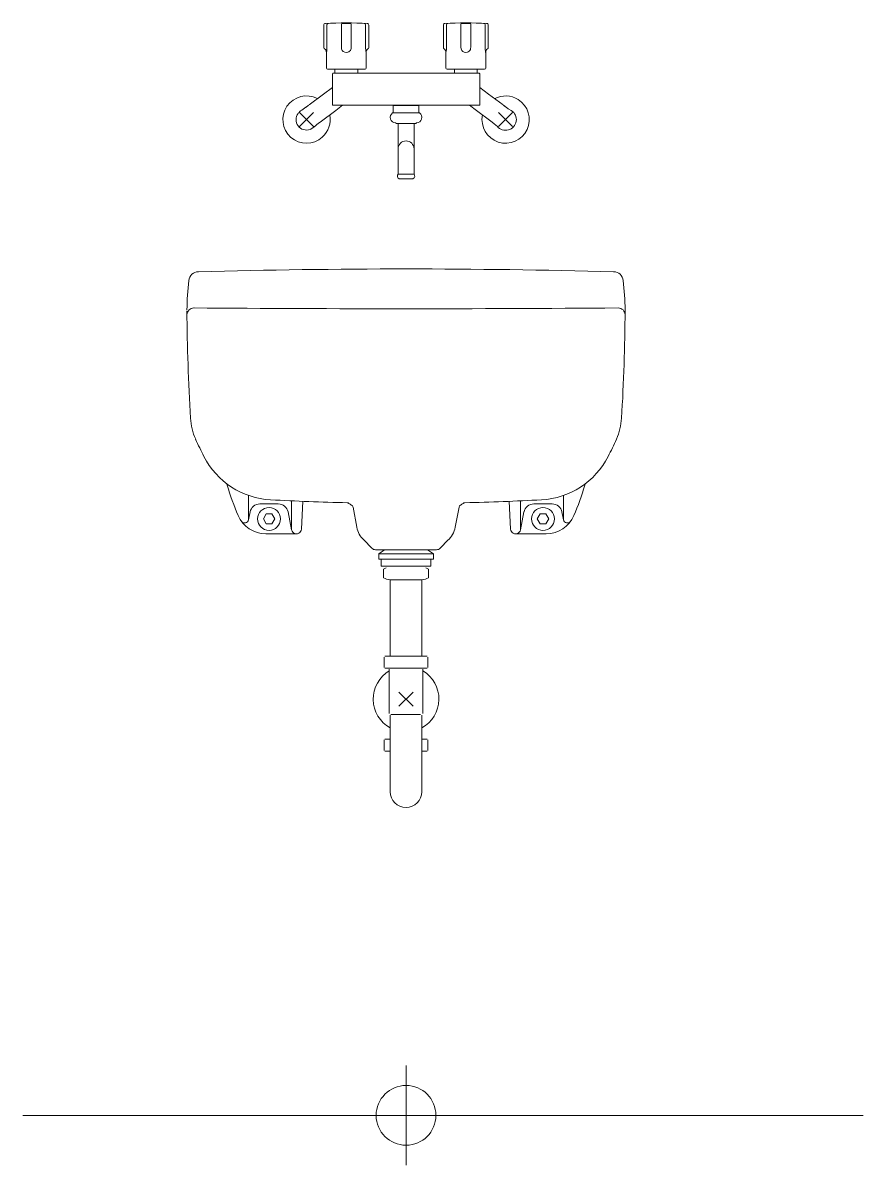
# Model space of a CAD drawing. Units: millimetres at full size, sheet at 1:50. Extents: x -31113 to 29332, y -20209 to 31249.
# Drawn here: x -25266.3 to -25097.5, y 6621.3 to 6850.7 of the extents above; entities that cross this region are included whole.
import ezdxf

# ---------------------------------------------------------------- set-up
doc = ezdxf.new("R2010")
doc.units = ezdxf.units.MM
doc.header["$LTSCALE"] = 50
doc.layers.add('B-A_文字', color=7, linetype='Continuous', lineweight=25)

msp = doc.modelspace()

# ---------------------------------------------------------------- linework, layer by layer
at = {"layer": 'B-A_文字', "lineweight": 18}
for p, q in [((-25205.8, 6850.25), (-25205.8, 6850.25)), ((-25205.8, 6850.25), (-25205.8, 6850.25)), ((-25205.8, 6850.25), (-25205.8, 6845.72)), ((-25205.18, 6846.11), (-25205.18, 6850.28)), ((-25201.54, 6850.56), (-25201.07, 6850.56)), ((-25200.31, 6846.11), (-25200.31, 6850.28)), ((-25197.43, 6850.28), (-25197.43, 6846.11)), ((-25197.1, 6850.56), (-25197.1, 6850.56)), ((-25197.09, 6850.56), (-25197.1, 6850.56)), ((-25196.81, 6850.25), (-25196.81, 6850.25)), ((-25196.8, 6850.25), (-25196.81, 6850.25)), ((-25196.8, 6845.72), (-25196.8, 6850.25)), ((-25181.8, 6850.25), (-25181.8, 6845.72)), ((-25181.51, 6850.56), (-25181.51, 6850.56)), ((-25181.18, 6846.11), (-25181.18, 6850.28)), ((-25178.29, 6850.28), (-25178.29, 6846.11)), ((-25177.54, 6850.56), (-25177.07, 6850.56)), ((-25176.31, 6846.11), (-25176.31, 6850.28)), ((-25173.43, 6850.28), (-25173.43, 6846.11)), ((-25172.81, 6850.25), (-25172.81, 6850.25)), ((-25172.8, 6850.25), (-25172.81, 6850.25)), ((-25172.8, 6845.72), (-25172.8, 6850.25)), ((-25205.3, 6844.72), (-25205.29, 6844.78)), ((-25205.3, 6844.72), (-25205.3, 6842.13)), ((-25201.62, 6844.78), (-25201.3, 6844.72)), ((-25201.3, 6844.72), (-25200.99, 6844.78)), ((-25197.43, 6846.11), (-25197.43, 6845.79)), ((-25197.32, 6844.78), (-25197.3, 6844.72)), ((-25197.3, 6842.13), (-25197.3, 6844.72)), ((-25181.3, 6844.72), (-25181.29, 6844.78)), ((-25181.3, 6844.72), (-25181.3, 6842.13)), ((-25178.29, 6846.11), (-25178.29, 6845.79)), ((-25177.62, 6844.78), (-25177.3, 6844.72)), ((-25177.3, 6844.72), (-25176.99, 6844.78)), ((-25173.43, 6846.11), (-25173.43, 6845.79)), ((-25173.32, 6844.78), (-25173.3, 6844.72)), ((-25173.3, 6842.13), (-25173.3, 6844.72)), ((-25205.3, 6842.13), (-25205.3, 6841.61)), ((-25197.3, 6841.61), (-25197.3, 6842.13)), ((-25181.3, 6842.13), (-25181.3, 6841.61)), ((-25173.3, 6841.61), (-25173.3, 6842.13)), ((-25197.54, 6841.37), (-25205.06, 6841.37)), ((-25204.1, 6840.47), (-25204, 6840.57)), ((-25204.1, 6834.14), (-25204.1, 6840.47)), ((-25204, 6840.57), (-25201.3, 6840.57)), ((-25203.6, 6841.37), (-25203.6, 6840.57)), ((-25201.3, 6840.57), (-25177.3, 6840.57)), ((-25199, 6840.57), (-25199, 6841.37)), ((-25173.54, 6841.37), (-25181.06, 6841.37)), ((-25179.6, 6841.37), (-25179.6, 6840.57)), ((-25177.3, 6840.57), (-25174.6, 6840.57)), ((-25175, 6840.57), (-25175, 6841.37)), ((-25174.5, 6840.47), (-25174.6, 6840.57)), ((-25205.89, 6836.39), (-25204.1, 6837.73)), ((-25172.71, 6836.39), (-25174.5, 6837.73)), ((-25205.89, 6836.39), (-25208.77, 6834.23)), ((-25172.71, 6836.39), (-25169.83, 6834.23)), ((-25210.72, 6829.86), (-25207.89, 6832.69)), ((-25207.89, 6829.86), (-25210.72, 6832.69)), ((-25210.56, 6832.95), (-25210.49, 6833)), ((-25203.43, 6833.11), (-25206.31, 6830.95)), ((-25204.1, 6834.14), (-25201.3, 6834.14)), ((-25203.43, 6833.11), (-25202.06, 6834.14)), ((-25201.3, 6834.14), (-25177.3, 6834.14)), ((-25191.86, 6834.14), (-25191.9, 6834.1)), ((-25186.7, 6834.1), (-25191.9, 6834.1)), ((-25191.9, 6834.1), (-25191.9, 6832.6)), ((-25186.7, 6834.1), (-25186.74, 6834.14)), ((-25186.7, 6832.6), (-25186.7, 6834.1)), ((-25175.17, 6833.11), (-25176.55, 6834.14)), ((-25170.72, 6829.86), (-25167.89, 6832.69)), ((-25167.89, 6829.86), (-25170.72, 6832.69)), ((-25168.17, 6833.1), (-25168.65, 6833.36)), ((-25206.31, 6830.95), (-25206.94, 6830.48)), ((-25191.42, 6830.59), (-25191.25, 6830.5)), ((-25191.25, 6830.5), (-25187.35, 6830.5)), ((-25187.7, 6830.4), (-25187.7, 6830.5)), ((-25187.7, 6825.4), (-25187.7, 6830.4)), ((-25187.35, 6830.5), (-25187.19, 6830.59)), ((-25190.9, 6825.4), (-25190.9, 6820.4)), ((-25190.9, 6820.4), (-25190.9, 6820.33)), ((-25190.72, 6819.4), (-25187.88, 6819.4)), ((-25220.91, 6751.05), (-25220.91, 6755.78)), ((-25212.31, 6749.07), (-25212.31, 6754.7)), ((-25210.04, 6754.6), (-25210.31, 6749.02)), ((-25168.56, 6754.6), (-25168.3, 6749.02)), ((-25166.3, 6749.07), (-25166.3, 6754.7)), ((-25157.7, 6751.05), (-25157.7, 6755.78)), ((-25220.62, 6752.46), (-25220.93, 6750.9)), ((-25214.96, 6754.07), (-25218.66, 6754.07)), ((-25212.99, 6752.46), (-25212.29, 6748.88)), ((-25199.95, 6753.42), (-25199.19, 6749.39)), ((-25178.66, 6753.42), (-25179.42, 6749.39)), ((-25165.62, 6752.46), (-25166.32, 6748.88)), ((-25163.65, 6754.07), (-25159.95, 6754.07)), ((-25157.99, 6752.46), (-25157.68, 6750.9)), ((-25162.95, 6751.07), (-25162.38, 6752.07)), ((-25162.38, 6750.07), (-25162.95, 6751.07)), ((-25162.38, 6752.07), (-25161.22, 6752.07)), ((-25161.22, 6750.07), (-25162.38, 6750.07)), ((-25161.22, 6752.07), (-25160.64, 6751.07)), ((-25160.64, 6751.07), (-25161.22, 6750.07)), ((-25211.31, 6748.07), (-25217.48, 6748.07)), ((-25167.3, 6748.07), (-25161.13, 6748.07)), ((-25197.78, 6746.87), (-25196.15, 6745.18)), ((-25180.83, 6746.87), (-25182.46, 6745.18)), ((-25195.43, 6744.87), (-25183.18, 6744.87)), ((-25193.62, 6744.87), (-25194.8, 6744.02)), ((-25194.8, 6744.02), (-25194.8, 6742.97)), ((-25194.8, 6744.02), (-25183.8, 6744.02)), ((-25183.8, 6742.97), (-25194.8, 6742.97)), ((-25194.3, 6742.97), (-25194.3, 6741.57)), ((-25184.99, 6744.87), (-25183.8, 6744.02)), ((-25184.3, 6741.57), (-25184.3, 6742.97)), ((-25183.8, 6744.02), (-25183.8, 6742.97)), ((-25194.3, 6741.57), (-25184.3, 6741.57)), ((-25193.3, 6741.23), (-25193.8, 6740.94)), ((-25193.8, 6739.23), (-25193.8, 6740.94)), ((-25185.3, 6741.23), (-25184.8, 6740.94)), ((-25184.8, 6739.23), (-25184.8, 6740.94)), ((-25192.56, 6738.83), (-25186.04, 6738.83)), ((-25192.48, 6723.47), (-25192.48, 6738.83)), ((-25186.13, 6723.47), (-25186.13, 6738.83)), ((-25193.7, 6721.21), (-25193.7, 6723.33)), ((-25193.56, 6723.47), (-25185.05, 6723.47)), ((-25184.9, 6723.33), (-25184.9, 6721.21)), ((-25193.56, 6721.07), (-25185.05, 6721.07)), ((-25192.66, 6711.96), (-25192.66, 6720.87)), ((-25185.94, 6711.96), (-25185.94, 6720.87)), ((-25190.72, 6713.46), (-25187.89, 6716.29)), ((-25187.89, 6713.46), (-25190.72, 6716.29)), ((-25192.48, 6711.66), (-25192.48, 6696.27)), ((-25186.4, 6711.75), (-25192.37, 6711.75)), ((-25186.13, 6711.66), (-25186.13, 6696.27)), ((-25193.7, 6704.55), (-25193.7, 6706.67)), ((-25193.56, 6706.81), (-25192.48, 6706.81)), ((-25186.13, 6706.81), (-25185.05, 6706.81)), ((-25184.9, 6706.67), (-25184.9, 6704.55)), ((-25193.56, 6704.41), (-25192.48, 6704.41)), ((-25186.13, 6704.41), (-25185.05, 6704.41)), ((-25097.5, 6631.27), (-25266.26, 6631.27))]:
    msp.add_line(p, q, dxfattribs=at)
at = {"layer": 'B-A_文字', "color": 1, "lineweight": 18}
for p, q in [((-25189.3, 6621.27), (-25189.3, 6641.27)), ((-25199.3, 6631.27), (-25179.3, 6631.27))]:
    msp.add_line(p, q, dxfattribs=at)
at = {"layer": 'B-A_文字', "lineweight": 18}
for points in [[(-25202.29, 6850.28), (-25202.29, 6846.11), (-25202.29, 6845.79)], [(-25177.3, 6834.14), (-25174.5, 6834.14), (-25174.5, 6840.47)], [(-25192, 6832.6), (-25189.3, 6832.6), (-25186.6, 6832.6)], [(-25175.17, 6833.11), (-25172.29, 6830.95), (-25171.67, 6830.48)], [(-25190.9, 6830.5), (-25190.9, 6830.4), (-25190.9, 6825.4)], [(-25187.7, 6820.33), (-25187.7, 6820.4), (-25187.7, 6825.4)], [(-25190.9, 6820.33), (-25189.3, 6820.33), (-25187.7, 6820.33)]]:
    msp.add_lwpolyline(points, dxfattribs=at)
msp.add_lwpolyline([(-25216.23, 6752.07), (-25215.65, 6751.07), (-25216.23, 6750.07), (-25217.39, 6750.07), (-25217.96, 6751.07), (-25217.39, 6752.07)], close=True, dxfattribs=at)
for centre in [(-25216.81, 6751.07), (-25161.8, 6751.07)]:
    msp.add_circle(centre, 2.3, dxfattribs=at)
at = {"layer": 'B-A_文字', "color": 1, "lineweight": 18}
msp.add_circle((-25189.3, 6631.27), 6, dxfattribs=at)
at = {"layer": 'B-A_文字', "lineweight": 18}
for centre, radius, start, end in [((-25205.53, 6850.28), 0.277, 86.8932, 187.1299), ((-25201.3, 6790.7), 60, 85.9766, 94.0234), ((-25204.91, 6850.32), 0.273, 87.3004, 188.0439), ((-25201.97, 6850.37), 0.332, 138.1298, 195.7098), ((-25202.09, 6846.06), 4.54, 83.0135, 91.5906), ((-25200.51, 6846.06), 4.54, 88.4094, 96.9865), ((-25200.63, 6850.37), 0.332, 344.2899, 41.8782), ((-25197.71, 6850.31), 0.283, 352.8968, 90.443), ((-25197.02, 6852), 1.45, 265.8761, 266.6689), ((-25197.08, 6850.28), 0.277, 352.8695, 93.1072), ((-25181.53, 6850.28), 0.277, 86.8928, 187.1305), ((-25177.3, 6790.7), 60, 85.9766, 94.0234), ((-25180.9, 6850.31), 0.283, 90.1141, 187.1298), ((-25177.97, 6850.37), 0.332, 138.1304, 195.7093), ((-25178.09, 6846.06), 4.54, 83.0135, 91.5906), ((-25176.51, 6846.06), 4.54, 88.4094, 96.9865), ((-25176.63, 6850.37), 0.332, 344.2899, 41.8782), ((-25173.7, 6850.32), 0.273, 351.9573, 92.7), ((-25173.02, 6852), 1.45, 265.8761, 266.6689), ((-25173.08, 6850.28), 0.277, 352.7785, 93.1255), ((-25173.08, 6850.28), 0.277, 352.8701, 93.1068), ((-25205.53, 6845.7), 0.278, 176.0285, 242.7844), ((-25206.06, 6844.81), 0.758, 353.4075, 57.8586), ((-25209.27, 6845.73), 4.09, 346.5873, 0.8954), ((-25239.94, 6846.02), 34.76, 359.6172, 0.1515), ((-25201.3, 6845.72), 0.993, 175.836, 251.1201), ((-25201.28, 6845.69), 0.952, 287.7623, 339.2367), ((-25201.84, 6845.8), 1.53, 342.6302, 359.5207), ((-25209.02, 6846.02), 8.71, 358.4803, 0.6127), ((-25193.34, 6845.73), 4.09, 179.1017, 193.4124), ((-25196.55, 6844.81), 0.758, 122.1414, 186.5926), ((-25197.08, 6845.7), 0.278, 297.2153, 3.9721), ((-25181.53, 6845.7), 0.278, 176.0279, 242.7847), ((-25182.06, 6844.81), 0.758, 353.4074, 57.8586), ((-25185.27, 6845.73), 4.09, 346.5873, 0.8955), ((-25215.9, 6846.02), 34.72, 359.6171, 0.1519), ((-25177.3, 6845.72), 0.993, 175.8361, 251.1201), ((-25177.28, 6845.69), 0.952, 287.7624, 339.2366), ((-25177.84, 6845.8), 1.53, 342.6301, 359.521), ((-25185.03, 6846.02), 8.71, 358.4804, 0.6123), ((-25169.34, 6845.73), 4.09, 179.1017, 193.4123), ((-25172.55, 6844.81), 0.758, 122.1414, 186.5925), ((-25173.08, 6845.7), 0.278, 297.2156, 3.9715), ((-25205.06, 6841.61), 0.24, 180, 270), ((-25197.54, 6841.61), 0.24, 270, 0), ((-25181.06, 6841.61), 0.24, 180, 270), ((-25173.54, 6841.61), 0.24, 270, 0), ((-25209.3, 6831.27), 4.75, 62.5104, 311.8574), ((-25169.3, 6831.27), 4.75, 168.7706, 58.1176), ((-25169.3, 6831.27), 4.75, 58.1176, 117.3749), ((-25209.3, 6831.27), 2.1, 143.8875, 180.2511), ((-46220.9, 27566.84), 29518.28, 315.37821, 315.37942), ((-25224.19, 6853.73), 24.85, 303.4503, 306.5407), ((573763.07, -791795.22), 998286.67, 126.86989, 126.86993), ((-25191.38, 6831.69), 1.1, 124.4099, 268.2074), ((-25187.23, 6831.69), 1.1, 271.7926, 55.5901), ((-25169.3, 6831.27), 2.15, 217.9732, 58.1176), ((-624141.68, -791795.22), 998286.67, 53.13007, 53.13011), ((-24813.72, 7308.85), 593.37, 233.12559, 233.1837), ((-25151.65, 6857.56), 29.57, 233.5828, 234.9178), ((-25209.3, 6831.27), 2.1, 180.2511, 216.7501), ((-25189.16, 6807.16), 29.33, 127.317, 130.0936), ((-25209.3, 6831.27), 4.75, 311.8574, 11.1146), ((-25220.04, 6769.09), 78.16, 51.1404, 51.772), ((-25209.3, 6831.27), 2.1, 216.9898, 253.4887), ((-25209.3, 6831.27), 2.1, 253.4887, 289.8523), ((-25209.3, 6831.27), 2.09, 290.7648, 306.9596), ((-25189.3, 6825.4), 1.6, 0, 180), ((-25190.45, 6819.94), 0.6, 138.5904, 243.2563), ((-25188.15, 6819.94), 0.6, 296.7437, 41.4096), ((-25230.94, 6798.72), 2, 91.5216, 173.5049), ((-25189.3, 5231.34), 1569.93, 88.47839, 91.52161), ((-25147.67, 6798.72), 2, 6.4951, 88.4784), ((-25173.31, 6792.16), 60, 173.5049, 179.1274), ((-25205.3, 6792.16), 60, 0.8904, 6.4951), ((-25231.9, 6792.04), 1.4, 89.5421, 180.5366), ((-25189.3, 12121.44), 5328.17, 269.5421, 270.4579), ((-25146.71, 6792.04), 1.4, 359.4634, 90.4579), ((-24813.32, 6795.96), 420, 180.423, 183.3661), ((-25565.29, 6795.96), 420, 356.6339, 359.577), ((-25146.7, 6792.87), 1.4, 359.577, 8.8775), ((-25220.61, 6772.01), 12, 183.3661, 204.2415), ((-25158, 6772.01), 12, 335.7585, 356.6339), ((-25158.61, 6799.92), 80, 204.2415, 206.9851), ((-25220, 6799.92), 80, 333.0149, 335.7585), ((-25215.64, 6770.88), 16, 206.9851, 266.8976), ((-25162.97, 6770.88), 16, 273.1024, 333.0149), ((-25226.17, 6757.54), 1, 16.8072, 51.7246), ((-25167.78, 6775.18), 60, 196.8072, 203.0072), ((-25210.83, 6775.18), 60, 336.9928, 343.1928), ((-25152.44, 6757.54), 1, 128.2754, 163.1928), ((-25189.3, 7256.77), 502.6, 266.8976, 268.651), ((-25189.3, 7256.77), 502.6, 271.349, 273.1024), ((-25218.66, 6752.07), 2, 90, 168.9003), ((-25214.96, 6752.07), 2, 11.0997, 90), ((-25201.15, 6753.71), 0.6, 51.1773, 88.651), ((-25198.77, 6756.67), 3.2, 231.1773, 242.2438), ((-25200.54, 6753.31), 0.6, 10.7131, 62.2438), ((-25178.07, 6753.31), 0.6, 117.7562, 169.2869), ((-25179.84, 6756.67), 3.2, 297.7562, 308.8227), ((-25177.46, 6753.71), 0.6, 91.349, 128.8227), ((-25163.65, 6752.07), 2, 90, 168.9003), ((-25159.95, 6752.07), 2, 11.0997, 90), ((-25217.48, 6754.07), 6, 203.0072, 270), ((-25221.71, 6751.05), 0.8, 215.5303, 348.9003), ((-25161.13, 6754.07), 6, 270, 336.9928), ((-25156.9, 6751.05), 0.8, 191.0997, 324.4697), ((-25211.31, 6749.07), 1, 177.2581, 357.2581), ((-25194.67, 6750.24), 4.6, 190.7131, 227.2964), ((-25183.94, 6750.24), 4.6, 310.9382, 349.2869), ((-25167.3, 6749.07), 1, 182.7419, 2.7419), ((-25195.43, 6745.87), 1, 223.8767, 270), ((-25183.18, 6745.87), 1, 270, 316.1233), ((-25191.97, 6742.79), 4, 242.7481, 261.4946), ((-25186.64, 6742.79), 4, 278.5054, 297.2519), ((-25189.3, 6714.87), 6.6, 120.6033, 241.2453), ((-25189.3, 6714.87), 6.6, 298.7547, 59.3967), ((-25189.3, 6696.27), 3.17, 180, 0)]:
    msp.add_arc(centre, radius, start, end, dxfattribs=at)

doc.saveas('drawing.dxf')
